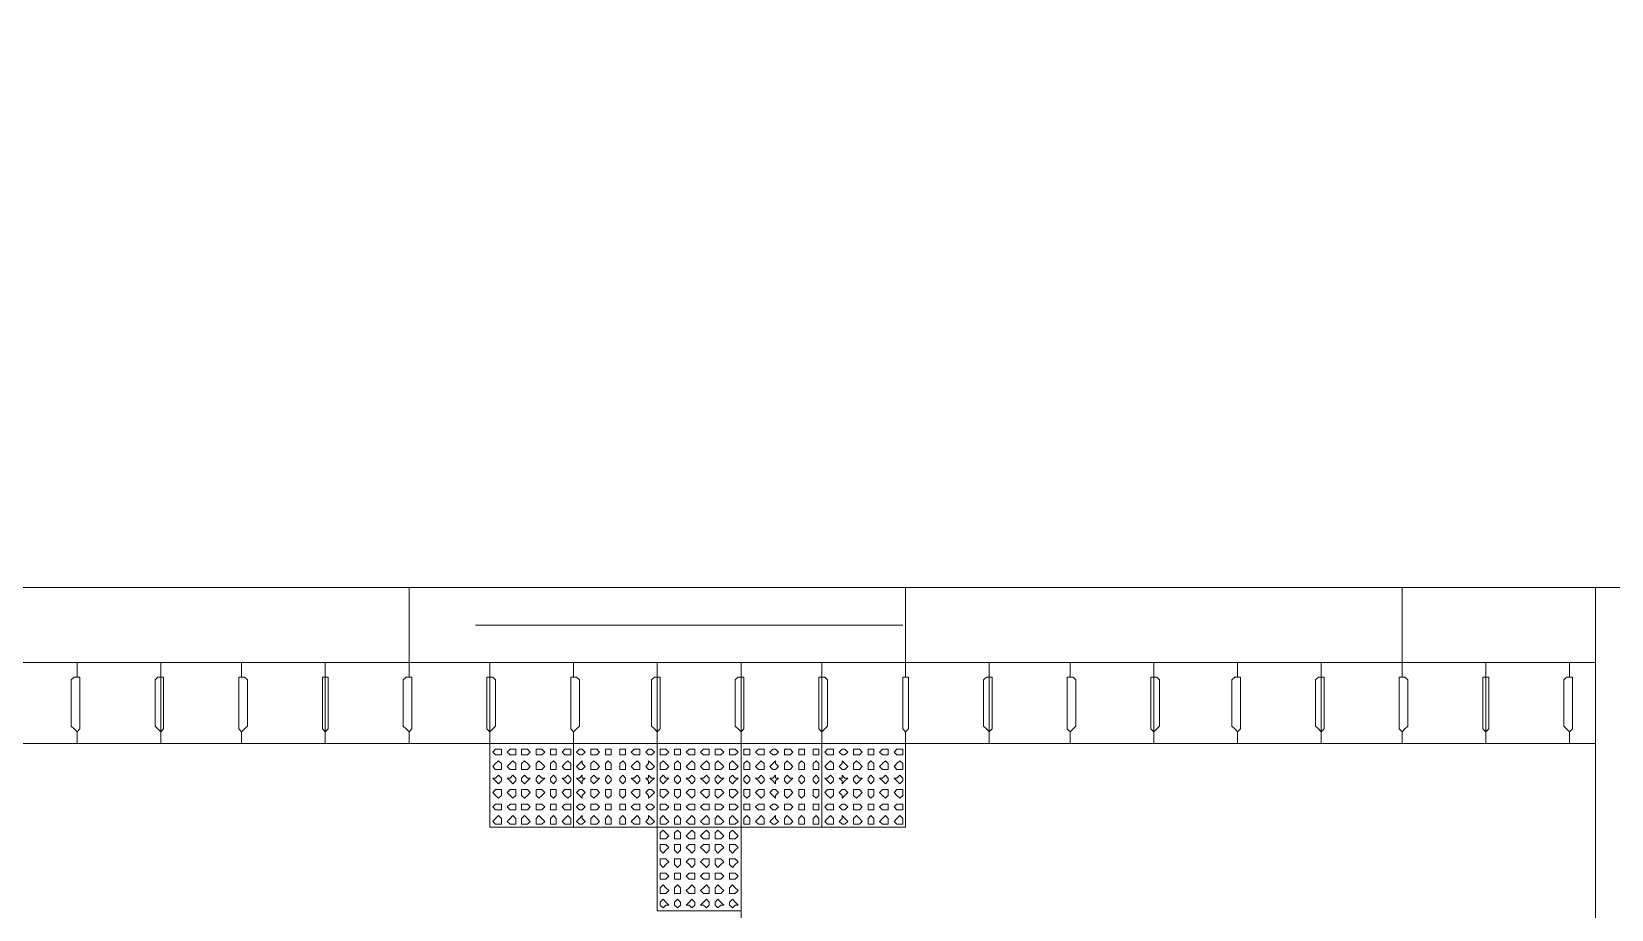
# Model space of a CAD drawing. Header units: millimetres. Extents: x -750 to 104995, y 68 to 66109.
# Drawn here: x 72300 to 78019, y 52563 to 55741 of the extents above; entities that cross this region are included whole.
import ezdxf

# ---------------------------------------------------------------- set-up
doc = ezdxf.new("R2010")
doc.units = ezdxf.units.MM
doc.layers.add('PDF_형상', color=7, linetype='Continuous')

msp = doc.modelspace()

# ---------------------------------------------------------------- linework, layer by layer
at = {"layer": 'PDF_형상', "lineweight": 5}
for points in [[(99467.2, 65160.8), (100271.8, 65160.8), (100271.8, 53728.6), (77961.2, 53728.6), (77961.2, 50133.8), (91796.9, 50133.8), (94367.6, 50133.8), (94367.6, 50029.3), (91776, 50029.3), (79257, 50029.3), (79257, 49789), (91744.7, 49789), (94607.9, 49789), (94607.9, 50374.1), (91828.3, 50374.1), (78201.5, 50374.1), (78201.5, 53456.9), (100543.5, 53456.9), (100543.5, 65359.3), (100543.5, 53456.9), (92288.1, 53456.9), (78201.5, 53456.9), (78201.5, 50374.1)], [(64836.1, 53456.9), (60175.4, 53456.9), (60175.4, 53728.6), (92329.8, 53728.6), (100282.3, 53728.6), (100282.3, 65160.8)], [(73666.3, 53456.9), (73666.3, 53404.6), (73655.8, 53404.6), (73645.4, 53394.2), (73645.4, 53227), (73655.8, 53216.5), (73666.3, 53206.1), (73666.3, 53164.3), (73666.3, 53206.1), (73676.7, 53216.5), (73676.7, 53227), (73676.7, 53394.2), (73676.7, 53404.6), (73666.3, 53404.6), (73666.3, 53456.9), (73666.3, 53728.6)], [(75463.7, 53456.9), (75463.7, 53404.6), (75453.2, 53404.6), (75453.2, 53394.2), (75453.2, 53227), (75453.2, 53216.5), (75463.7, 53206.1), (75463.7, 53164.3), (75463.7, 53206.1), (75474.1, 53216.5), (75474.1, 53227), (75474.1, 53394.2), (75474.1, 53404.6), (75463.7, 53404.6), (75463.7, 53456.9), (75463.7, 53728.6)], [(77261.1, 53456.9), (77261.1, 53404.6), (77250.6, 53404.6), (77250.6, 53394.2), (77250.6, 53227), (77250.6, 53216.5), (77261.1, 53206.1), (77261.1, 53164.3), (77261.1, 53206.1), (77271.5, 53216.5), (77282, 53227), (77282, 53394.2), (77271.5, 53404.6), (77261.1, 53404.6), (77261.1, 53456.9), (77261.1, 53728.6)], [(77961.2, 53728.6), (77961.2, 50133.8)], [(73906.6, 53592.7), (75453.2, 53592.7)], [(72767.6, 53456.9), (72767.6, 53404.6), (72757.1, 53404.6), (72746.7, 53394.2), (72746.7, 53227), (72757.1, 53216.5), (72767.6, 53206.1), (72767.6, 53164.3)], [(73363.2, 53456.9), (73363.2, 53404.6), (73352.8, 53404.6), (73352.8, 53394.2), (73352.8, 53227), (73352.8, 53216.5), (73363.2, 53206.1), (73363.2, 53164.3)], [(73958.9, 53456.9), (73958.9, 53404.6), (73948.4, 53404.6), (73948.4, 53394.2), (73948.4, 53227), (73948.4, 53216.5), (73958.9, 53206.1), (73958.9, 53164.3)], [(74261.9, 53164.3), (74261.9, 53206.1), (74272.4, 53216.5), (74282.8, 53227), (74282.8, 53394.2), (74272.4, 53404.6), (74261.9, 53404.6), (74261.9, 53456.9)], [(74261.9, 53456.9), (74261.9, 53404.6)], [(74565, 53456.9), (74565, 53404.6), (74554.5, 53404.6), (74544.1, 53394.2), (74544.1, 53227), (74554.5, 53216.5), (74565, 53206.1), (74565, 53164.3), (74565, 53206.1), (74575.4, 53216.5), (74575.4, 53227), (74575.4, 53394.2), (74575.4, 53404.6), (74565, 53404.6), (74565, 53456.9), (74565, 53164.3), (74868, 53164.3), (75160.6, 53164.3), (75160.6, 53456.9), (75160.6, 53404.6), (75171.1, 53404.6), (75181.5, 53394.2), (75181.5, 53227), (75171.1, 53216.5), (75160.6, 53206.1), (75160.6, 53164.3), (75160.6, 53206.1), (75150.2, 53216.5), (75150.2, 53227), (75150.2, 53394.2), (75150.2, 53404.6), (75160.6, 53404.6), (75160.6, 53456.9)], [(74868, 43404), (74868, 53456.9), (74868, 53404.6), (74878.5, 53404.6), (74878.5, 53394.2), (74878.5, 53227), (74878.5, 53216.5), (74868, 53206.1), (74868, 53164.3), (74868, 52861.2), (74868, 52558.2), (74565, 52558.2), (74565, 52861.2), (74868, 52861.2), (75160.6, 52861.2), (75160.6, 53164.3), (75463.7, 53164.3), (75463.7, 52861.2), (75160.6, 52861.2), (75160.6, 53164.3)], [(74565, 53164.3), (74565, 52861.2), (74868, 52861.2), (74868, 53164.3), (74868, 53206.1), (74857.6, 53216.5), (74847.1, 53227), (74847.1, 53394.2), (74857.6, 53404.6), (74868, 53404.6), (74868, 53456.9)], [(75766.7, 53456.9), (75766.7, 53404.6), (75756.3, 53404.6), (75745.8, 53394.2), (75745.8, 53227), (75756.3, 53216.5), (75766.7, 53206.1), (75766.7, 53164.3)], [(76362.4, 53456.9), (76362.4, 53404.6), (76351.9, 53404.6), (76351.9, 53394.2), (76351.9, 53227), (76351.9, 53216.5), (76362.4, 53206.1), (76362.4, 53164.3)], [(76968.5, 53456.9), (76968.5, 53404.6), (76958, 53404.6), (76947.6, 53394.2), (76947.6, 53227), (76958, 53216.5), (76968.5, 53206.1), (76968.5, 53164.3)], [(77564.1, 53456.9), (77564.1, 53404.6), (77553.7, 53404.6), (77553.7, 53394.2), (77553.7, 53227), (77553.7, 53216.5), (77564.1, 53206.1), (77564.1, 53164.3)], [(74261.9, 53404.6), (74251.5, 53404.6), (74251.5, 53394.2)], [(74251.5, 53394.2), (74251.5, 53227)], [(74251.5, 53227), (74251.5, 53216.5), (74261.9, 53206.1)], [(74261.9, 53206.1), (74261.9, 53164.3)], [(64773.4, 53164.3), (77961.2, 53164.3)], [(74868, 41669.4), (74868, 53164.3)]]:
    msp.add_lwpolyline(points, dxfattribs=at)
for points in [[(77961.2, 53456.9), (64836.1, 53456.9)], [(72464.5, 53404.6), (72454.1, 53404.6), (72443.6, 53394.2), (72443.6, 53227), (72454.1, 53216.5), (72464.5, 53206.1), (72464.5, 53164.3), (72464.5, 53206.1), (72475, 53216.5), (72475, 53227), (72475, 53394.2), (72475, 53404.6), (72464.5, 53404.6), (72464.5, 53456.9)], [(72767.6, 53456.9), (72767.6, 53404.6), (72778, 53404.6), (72778, 53394.2), (72778, 53227), (72778, 53216.5), (72767.6, 53206.1), (72767.6, 53164.3)], [(73060.2, 53404.6), (73049.7, 53404.6), (73049.7, 53394.2), (73049.7, 53227), (73049.7, 53216.5), (73060.2, 53206.1), (73060.2, 53164.3), (73060.2, 53206.1), (73070.6, 53216.5), (73081.1, 53227), (73081.1, 53394.2), (73070.6, 53404.6), (73060.2, 53404.6), (73060.2, 53456.9)], [(73363.2, 53456.9), (73363.2, 53404.6), (73373.7, 53404.6), (73373.7, 53394.2), (73373.7, 53227), (73373.7, 53216.5), (73363.2, 53206.1), (73363.2, 53164.3)], [(73958.9, 53456.9), (73958.9, 53404.6), (73969.3, 53404.6), (73979.8, 53394.2), (73979.8, 53227), (73969.3, 53216.5), (73958.9, 53206.1), (73958.9, 53164.3), (73958.9, 52861.2), (74261.9, 52861.2), (74261.9, 53164.3), (73958.9, 53164.3)], [(75766.7, 53456.9), (75766.7, 53404.6), (75777.2, 53404.6), (75777.2, 53394.2), (75777.2, 53227), (75777.2, 53216.5), (75766.7, 53206.1), (75766.7, 53164.3)], [(76059.3, 53404.6), (76048.9, 53404.6), (76048.9, 53394.2), (76048.9, 53227), (76048.9, 53216.5), (76059.3, 53206.1), (76059.3, 53164.3), (76059.3, 53206.1), (76069.8, 53216.5), (76080.2, 53227), (76080.2, 53394.2), (76069.8, 53404.6), (76059.3, 53404.6), (76059.3, 53456.9)], [(76362.4, 53456.9), (76362.4, 53404.6), (76372.8, 53404.6), (76383.3, 53394.2), (76383.3, 53227), (76372.8, 53216.5), (76362.4, 53206.1), (76362.4, 53164.3)], [(76665.4, 53404.6), (76655, 53404.6), (76644.5, 53394.2), (76644.5, 53227), (76655, 53216.5), (76665.4, 53206.1), (76665.4, 53164.3), (76665.4, 53206.1), (76675.9, 53216.5), (76675.9, 53227), (76675.9, 53394.2), (76675.9, 53404.6), (76665.4, 53404.6), (76665.4, 53456.9)], [(76968.5, 53456.9), (76968.5, 53404.6), (76978.9, 53404.6), (76978.9, 53394.2), (76978.9, 53227), (76978.9, 53216.5), (76968.5, 53206.1), (76968.5, 53164.3)], [(77564.1, 53456.9), (77564.1, 53404.6), (77574.6, 53404.6), (77574.6, 53394.2), (77574.6, 53227), (77574.6, 53216.5), (77564.1, 53206.1), (77564.1, 53164.3)], [(77867.2, 53404.6), (77856.7, 53404.6), (77846.3, 53394.2), (77846.3, 53227), (77856.7, 53216.5), (77867.2, 53206.1), (77867.2, 53164.3), (77867.2, 53206.1), (77877.6, 53216.5), (77877.6, 53227), (77877.6, 53394.2), (77877.6, 53404.6), (77867.2, 53404.6), (77867.2, 53456.9)], [(74000.7, 53132.9), (74000.7, 53143.4), (73990.2, 53143.4), (73979.8, 53143.4), (73969.3, 53132.9), (73979.8, 53122.5), (73990.2, 53122.5), (74000.7, 53122.5)], [(74052.9, 53132.9), (74052.9, 53143.4), (74042.5, 53143.4), (74032, 53143.4), (74021.6, 53132.9), (74032, 53122.5), (74042.5, 53122.5), (74052.9, 53122.5)], [(74105.2, 53132.9), (74094.7, 53143.4), (74084.3, 53143.4), (74073.8, 53143.4), (74073.8, 53132.9), (74073.8, 53122.5), (74084.3, 53122.5), (74094.7, 53122.5)], [(74157.4, 53132.9), (74147, 53143.4), (74136.5, 53143.4), (74126.1, 53143.4), (74126.1, 53132.9), (74126.1, 53122.5), (74136.5, 53122.5), (74147, 53122.5)], [(74199.2, 53132.9), (74199.2, 53143.4), (74188.8, 53143.4), (74178.3, 53143.4), (74178.3, 53132.9), (74178.3, 53122.5), (74188.8, 53122.5), (74199.2, 53122.5)], [(74251.5, 53132.9), (74251.5, 53143.4), (74241, 53143.4), (74230.6, 53143.4), (74220.1, 53132.9), (74230.6, 53122.5), (74241, 53122.5), (74251.5, 53122.5)], [(74261.9, 52861.2), (74565, 52861.2), (74565, 53164.3), (74261.9, 53164.3)], [(74303.7, 53132.9), (74293.3, 53143.4), (74282.8, 53143.4), (74272.4, 53132.9), (74282.8, 53122.5), (74293.3, 53122.5)], [(74356, 53132.9), (74345.5, 53143.4), (74335.1, 53143.4), (74324.6, 53143.4), (74324.6, 53132.9), (74324.6, 53122.5), (74335.1, 53122.5), (74345.5, 53122.5)], [(74397.8, 53132.9), (74397.8, 53143.4), (74387.3, 53143.4), (74376.9, 53143.4), (74376.9, 53132.9), (74376.9, 53122.5), (74387.3, 53122.5), (74397.8, 53122.5)], [(74450, 53132.9), (74450, 53143.4), (74439.6, 53143.4), (74429.1, 53143.4), (74429.1, 53132.9), (74429.1, 53122.5), (74439.6, 53122.5), (74450, 53122.5)], [(74502.3, 53132.9), (74502.3, 53143.4), (74491.8, 53143.4), (74481.4, 53143.4), (74470.9, 53132.9), (74481.4, 53122.5), (74491.8, 53122.5), (74502.3, 53122.5)], [(74554.5, 53132.9), (74544.1, 53143.4), (74533.6, 53143.4), (74523.2, 53132.9), (74533.6, 53122.5), (74544.1, 53122.5)], [(74606.8, 53132.9), (74596.3, 53143.4), (74585.9, 53143.4), (74575.4, 53143.4), (74575.4, 53132.9), (74575.4, 53122.5), (74585.9, 53122.5), (74596.3, 53122.5)], [(74648.6, 53132.9), (74648.6, 53143.4), (74638.1, 53143.4), (74627.7, 53143.4), (74627.7, 53132.9), (74627.7, 53122.5), (74638.1, 53122.5), (74648.6, 53122.5)], [(74700.8, 53132.9), (74700.8, 53143.4), (74690.4, 53143.4), (74679.9, 53143.4), (74669.5, 53132.9), (74679.9, 53122.5), (74690.4, 53122.5), (74700.8, 53122.5)], [(74753.1, 53132.9), (74753.1, 53143.4), (74742.6, 53143.4), (74732.2, 53143.4), (74721.7, 53132.9), (74732.2, 53122.5), (74742.6, 53122.5), (74753.1, 53122.5)], [(74805.3, 53132.9), (74794.9, 53143.4), (74784.4, 53143.4), (74774, 53143.4), (74774, 53132.9), (74774, 53122.5), (74784.4, 53122.5), (74794.9, 53122.5)], [(74857.6, 53132.9), (74847.1, 53143.4), (74836.7, 53143.4), (74826.2, 53143.4), (74826.2, 53132.9), (74826.2, 53122.5), (74836.7, 53122.5), (74847.1, 53122.5)], [(74899.4, 53132.9), (74899.4, 53143.4), (74888.9, 53143.4), (74878.5, 53143.4), (74878.5, 53132.9), (74878.5, 53122.5), (74888.9, 53122.5), (74899.4, 53122.5)], [(74951.6, 53132.9), (74951.6, 53143.4), (74941.2, 53143.4), (74930.7, 53143.4), (74920.3, 53132.9), (74930.7, 53122.5), (74941.2, 53122.5), (74951.6, 53122.5)], [(75003.9, 53132.9), (74993.4, 53143.4), (74983, 53143.4), (74972.5, 53132.9), (74983, 53122.5), (74993.4, 53122.5)], [(75056.1, 53132.9), (75045.7, 53143.4), (75035.2, 53143.4), (75024.8, 53143.4), (75024.8, 53132.9), (75024.8, 53122.5), (75035.2, 53122.5), (75045.7, 53122.5)], [(75097.9, 53132.9), (75097.9, 53143.4), (75087.5, 53143.4), (75077, 53143.4), (75077, 53132.9), (75077, 53122.5), (75087.5, 53122.5), (75097.9, 53122.5)], [(75150.2, 53132.9), (75150.2, 53143.4), (75139.7, 53143.4), (75129.3, 53143.4), (75129.3, 53132.9), (75129.3, 53122.5), (75139.7, 53122.5), (75150.2, 53122.5)], [(75202.4, 53132.9), (75202.4, 53143.4), (75192, 53143.4), (75181.5, 53143.4), (75171.1, 53132.9), (75181.5, 53122.5), (75192, 53122.5), (75202.4, 53122.5)], [(75254.7, 53132.9), (75244.2, 53143.4), (75233.8, 53143.4), (75223.3, 53132.9), (75233.8, 53122.5), (75244.2, 53122.5)], [(75306.9, 53132.9), (75296.5, 53143.4), (75286, 53143.4), (75275.6, 53143.4), (75275.6, 53132.9), (75275.6, 53122.5), (75286, 53122.5), (75296.5, 53122.5)], [(75348.7, 53132.9), (75348.7, 53143.4), (75338.3, 53143.4), (75327.8, 53143.4), (75327.8, 53132.9), (75327.8, 53122.5), (75338.3, 53122.5), (75348.7, 53122.5)], [(75401, 53132.9), (75401, 53143.4), (75390.5, 53143.4), (75380.1, 53143.4), (75369.6, 53132.9), (75380.1, 53122.5), (75390.5, 53122.5), (75401, 53122.5)], [(75453.2, 53132.9), (75453.2, 53143.4), (75442.8, 53143.4), (75432.3, 53143.4), (75421.9, 53132.9), (75432.3, 53122.5), (75442.8, 53122.5), (75453.2, 53122.5)], [(74000.7, 53080.7), (74000.7, 53091.1), (73990.2, 53101.6), (73979.8, 53091.1), (73969.3, 53080.7), (73979.8, 53070.2), (73990.2, 53070.2), (74000.7, 53070.2)], [(74052.9, 53080.7), (74052.9, 53091.1), (74042.5, 53101.6), (74032, 53091.1), (74021.6, 53080.7), (74032, 53070.2), (74042.5, 53070.2), (74052.9, 53070.2)], [(74105.2, 53080.7), (74094.7, 53091.1), (74084.3, 53101.6), (74073.8, 53091.1), (74073.8, 53080.7), (74073.8, 53070.2), (74084.3, 53070.2), (74094.7, 53070.2)], [(74157.4, 53080.7), (74147, 53091.1), (74136.5, 53101.6), (74126.1, 53091.1), (74126.1, 53080.7), (74126.1, 53070.2), (74136.5, 53070.2), (74147, 53070.2)], [(74199.2, 53080.7), (74199.2, 53091.1), (74188.8, 53101.6), (74178.3, 53091.1), (74178.3, 53080.7), (74178.3, 53070.2), (74188.8, 53070.2), (74199.2, 53070.2)], [(74251.5, 53080.7), (74251.5, 53091.1), (74241, 53101.6), (74230.6, 53091.1), (74220.1, 53080.7), (74230.6, 53070.2), (74241, 53070.2), (74251.5, 53070.2)], [(74303.7, 53080.7), (74293.3, 53091.1), (74293.3, 53101.6), (74282.8, 53091.1), (74272.4, 53080.7), (74282.8, 53070.2), (74293.3, 53070.2)], [(74356, 53080.7), (74345.5, 53091.1), (74335.1, 53101.6), (74324.6, 53091.1), (74324.6, 53080.7), (74324.6, 53070.2), (74335.1, 53070.2), (74345.5, 53070.2)], [(74397.8, 53080.7), (74397.8, 53091.1), (74387.3, 53101.6), (74376.9, 53091.1), (74376.9, 53080.7), (74376.9, 53070.2), (74387.3, 53070.2), (74397.8, 53070.2)], [(74450, 53080.7), (74450, 53091.1), (74439.6, 53101.6), (74429.1, 53091.1), (74429.1, 53080.7), (74429.1, 53070.2), (74439.6, 53070.2), (74450, 53070.2)], [(74502.3, 53080.7), (74502.3, 53091.1), (74491.8, 53101.6), (74481.4, 53091.1), (74470.9, 53080.7), (74481.4, 53070.2), (74491.8, 53070.2), (74502.3, 53070.2)], [(74554.5, 53080.7), (74544.1, 53091.1), (74533.6, 53101.6), (74533.6, 53091.1), (74523.2, 53080.7), (74533.6, 53070.2), (74544.1, 53070.2)], [(74606.8, 53080.7), (74596.3, 53091.1), (74585.9, 53101.6), (74575.4, 53091.1), (74575.4, 53080.7), (74575.4, 53070.2), (74585.9, 53070.2), (74596.3, 53070.2)], [(74648.6, 53080.7), (74648.6, 53091.1), (74638.1, 53101.6), (74627.7, 53091.1), (74627.7, 53080.7), (74627.7, 53070.2), (74638.1, 53070.2), (74648.6, 53070.2)], [(74700.8, 53080.7), (74700.8, 53091.1), (74690.4, 53101.6), (74679.9, 53091.1), (74669.5, 53080.7), (74679.9, 53070.2), (74690.4, 53070.2), (74700.8, 53070.2)], [(74753.1, 53080.7), (74753.1, 53091.1), (74742.6, 53101.6), (74732.2, 53091.1), (74721.7, 53080.7), (74732.2, 53070.2), (74742.6, 53070.2), (74753.1, 53070.2)], [(74805.3, 53080.7), (74794.9, 53091.1), (74784.4, 53101.6), (74774, 53091.1), (74774, 53080.7), (74774, 53070.2), (74784.4, 53070.2), (74794.9, 53070.2)], [(74857.6, 53080.7), (74847.1, 53091.1), (74836.7, 53101.6), (74826.2, 53091.1), (74826.2, 53080.7), (74826.2, 53070.2), (74836.7, 53070.2), (74847.1, 53070.2)], [(74899.4, 53080.7), (74899.4, 53091.1), (74888.9, 53101.6), (74878.5, 53091.1), (74878.5, 53080.7), (74878.5, 53070.2), (74888.9, 53070.2), (74899.4, 53070.2)], [(74951.6, 53080.7), (74951.6, 53091.1), (74941.2, 53101.6), (74930.7, 53091.1), (74920.3, 53080.7), (74930.7, 53070.2), (74941.2, 53070.2), (74951.6, 53070.2)], [(75003.9, 53080.7), (74993.4, 53091.1), (74993.4, 53101.6), (74983, 53091.1), (74972.5, 53080.7), (74983, 53070.2), (74993.4, 53070.2)], [(75056.1, 53080.7), (75045.7, 53091.1), (75035.2, 53101.6), (75024.8, 53091.1), (75024.8, 53080.7), (75024.8, 53070.2), (75035.2, 53070.2), (75045.7, 53070.2)], [(75097.9, 53080.7), (75097.9, 53091.1), (75087.5, 53101.6), (75077, 53091.1), (75077, 53080.7), (75077, 53070.2), (75087.5, 53070.2), (75097.9, 53070.2)], [(75150.2, 53080.7), (75150.2, 53091.1), (75139.7, 53101.6), (75129.3, 53091.1), (75129.3, 53080.7), (75129.3, 53070.2), (75139.7, 53070.2), (75150.2, 53070.2)], [(75202.4, 53080.7), (75202.4, 53091.1), (75192, 53101.6), (75181.5, 53091.1), (75171.1, 53080.7), (75181.5, 53070.2), (75192, 53070.2), (75202.4, 53070.2)], [(75254.7, 53080.7), (75244.2, 53091.1), (75233.8, 53101.6), (75233.8, 53091.1), (75223.3, 53080.7), (75233.8, 53070.2), (75244.2, 53070.2)], [(75306.9, 53080.7), (75296.5, 53091.1), (75286, 53101.6), (75275.6, 53091.1), (75275.6, 53080.7), (75275.6, 53070.2), (75286, 53070.2), (75296.5, 53070.2)], [(75348.7, 53080.7), (75348.7, 53091.1), (75338.3, 53101.6), (75327.8, 53091.1), (75327.8, 53080.7), (75327.8, 53070.2), (75338.3, 53070.2), (75348.7, 53070.2)], [(75401, 53080.7), (75401, 53091.1), (75390.5, 53101.6), (75380.1, 53091.1), (75369.6, 53080.7), (75380.1, 53070.2), (75390.5, 53070.2), (75401, 53070.2)], [(75453.2, 53080.7), (75453.2, 53091.1), (75442.8, 53101.6), (75432.3, 53091.1), (75421.9, 53080.7), (75432.3, 53070.2), (75442.8, 53070.2), (75453.2, 53070.2)], [(74000.7, 53038.9), (73990.2, 53049.3), (73979.8, 53038.9), (73969.3, 53038.9), (73979.8, 53028.4), (73990.2, 53018), (74000.7, 53028.4)], [(74052.9, 53038.9), (74042.5, 53049.3), (74032, 53038.9), (74021.6, 53038.9), (74032, 53028.4), (74042.5, 53018), (74052.9, 53028.4)], [(74105.2, 53038.9), (74094.7, 53038.9), (74084.3, 53049.3), (74073.8, 53038.9), (74073.8, 53028.4), (74084.3, 53018), (74094.7, 53028.4)], [(74157.4, 53038.9), (74147, 53038.9), (74136.5, 53049.3), (74126.1, 53038.9), (74126.1, 53028.4), (74136.5, 53018), (74147, 53028.4)], [(74199.2, 53038.9), (74188.8, 53049.3), (74178.3, 53038.9), (74178.3, 53028.4), (74188.8, 53018), (74199.2, 53028.4)], [(74251.5, 53038.9), (74241, 53049.3), (74230.6, 53038.9), (74220.1, 53038.9), (74230.6, 53028.4), (74241, 53018), (74251.5, 53028.4)], [(74303.7, 53038.9), (74293.3, 53038.9), (74293.3, 53049.3), (74282.8, 53038.9), (74272.4, 53038.9), (74282.8, 53028.4), (74293.3, 53018), (74293.3, 53028.4)], [(74356, 53038.9), (74345.5, 53038.9), (74335.1, 53049.3), (74324.6, 53038.9), (74324.6, 53028.4), (74335.1, 53018), (74345.5, 53028.4)], [(74397.8, 53038.9), (74387.3, 53049.3), (74376.9, 53038.9), (74376.9, 53028.4), (74387.3, 53018), (74397.8, 53028.4)], [(74450, 53038.9), (74439.6, 53049.3), (74429.1, 53038.9), (74429.1, 53028.4), (74439.6, 53018), (74450, 53028.4)], [(74502.3, 53038.9), (74491.8, 53049.3), (74481.4, 53038.9), (74470.9, 53038.9), (74481.4, 53028.4), (74491.8, 53018), (74502.3, 53028.4)], [(74554.5, 53038.9), (74544.1, 53038.9), (74533.6, 53049.3), (74533.6, 53038.9), (74523.2, 53038.9), (74533.6, 53028.4), (74533.6, 53018), (74544.1, 53028.4)], [(74606.8, 53038.9), (74596.3, 53038.9), (74585.9, 53049.3), (74575.4, 53038.9), (74575.4, 53028.4), (74585.9, 53018), (74596.3, 53028.4)], [(74648.6, 53038.9), (74638.1, 53049.3), (74627.7, 53038.9), (74627.7, 53028.4), (74638.1, 53018), (74648.6, 53028.4)], [(74700.8, 53038.9), (74690.4, 53049.3), (74679.9, 53038.9), (74669.5, 53038.9), (74679.9, 53028.4), (74690.4, 53018), (74700.8, 53028.4)], [(74753.1, 53038.9), (74742.6, 53049.3), (74732.2, 53038.9), (74721.7, 53038.9), (74732.2, 53028.4), (74742.6, 53018), (74753.1, 53028.4)], [(74805.3, 53038.9), (74794.9, 53038.9), (74784.4, 53049.3), (74774, 53038.9), (74774, 53028.4), (74784.4, 53018), (74794.9, 53028.4)], [(74857.6, 53038.9), (74847.1, 53038.9), (74836.7, 53049.3), (74826.2, 53038.9), (74826.2, 53028.4), (74836.7, 53018), (74847.1, 53028.4)], [(74899.4, 53038.9), (74888.9, 53049.3), (74878.5, 53038.9), (74878.5, 53028.4), (74888.9, 53018), (74899.4, 53028.4)], [(74951.6, 53038.9), (74941.2, 53049.3), (74930.7, 53038.9), (74920.3, 53038.9), (74930.7, 53028.4), (74941.2, 53018), (74951.6, 53028.4)], [(75003.9, 53038.9), (74993.4, 53038.9), (74993.4, 53049.3), (74983, 53038.9), (74972.5, 53038.9), (74983, 53028.4), (74993.4, 53018), (74993.4, 53028.4)], [(75056.1, 53038.9), (75045.7, 53038.9), (75035.2, 53049.3), (75024.8, 53038.9), (75024.8, 53028.4), (75035.2, 53018), (75045.7, 53028.4)], [(75097.9, 53038.9), (75087.5, 53049.3), (75077, 53038.9), (75077, 53028.4), (75087.5, 53018), (75097.9, 53028.4)], [(75150.2, 53038.9), (75139.7, 53049.3), (75129.3, 53038.9), (75129.3, 53028.4), (75139.7, 53018), (75150.2, 53028.4)], [(75202.4, 53038.9), (75192, 53049.3), (75181.5, 53038.9), (75171.1, 53038.9), (75181.5, 53028.4), (75192, 53018), (75202.4, 53028.4)], [(75254.7, 53038.9), (75244.2, 53038.9), (75233.8, 53049.3), (75233.8, 53038.9), (75223.3, 53038.9), (75233.8, 53028.4), (75233.8, 53018), (75244.2, 53028.4)], [(75306.9, 53038.9), (75296.5, 53038.9), (75286, 53049.3), (75275.6, 53038.9), (75275.6, 53028.4), (75286, 53018), (75296.5, 53028.4)], [(75348.7, 53038.9), (75338.3, 53049.3), (75327.8, 53038.9), (75327.8, 53028.4), (75338.3, 53018), (75348.7, 53028.4)], [(75401, 53038.9), (75390.5, 53049.3), (75380.1, 53038.9), (75369.6, 53038.9), (75380.1, 53028.4), (75390.5, 53018), (75401, 53028.4)], [(75453.2, 53038.9), (75442.8, 53049.3), (75432.3, 53038.9), (75421.9, 53038.9), (75432.3, 53028.4), (75442.8, 53018), (75453.2, 53028.4)], [(74000.7, 52986.6), (74000.7, 52997.1), (73990.2, 52997.1), (73979.8, 52997.1), (73969.3, 52986.6), (73979.8, 52976.2), (73990.2, 52965.7), (74000.7, 52976.2)], [(74052.9, 52986.6), (74052.9, 52997.1), (74042.5, 52997.1), (74032, 52997.1), (74021.6, 52986.6), (74032, 52976.2), (74042.5, 52965.7), (74052.9, 52976.2)], [(74105.2, 52986.6), (74094.7, 52997.1), (74084.3, 52997.1), (74073.8, 52997.1), (74073.8, 52986.6), (74073.8, 52976.2), (74084.3, 52965.7), (74094.7, 52976.2)], [(74157.4, 52986.6), (74147, 52997.1), (74136.5, 52997.1), (74126.1, 52997.1), (74126.1, 52986.6), (74126.1, 52976.2), (74136.5, 52965.7), (74147, 52976.2)], [(74199.2, 52986.6), (74199.2, 52997.1), (74188.8, 52997.1), (74178.3, 52997.1), (74178.3, 52986.6), (74178.3, 52976.2), (74188.8, 52965.7), (74199.2, 52976.2)], [(74251.5, 52986.6), (74251.5, 52997.1), (74241, 52997.1), (74230.6, 52997.1), (74220.1, 52986.6), (74230.6, 52976.2), (74241, 52965.7), (74251.5, 52976.2)], [(74303.7, 52986.6), (74293.3, 52997.1), (74282.8, 52997.1), (74272.4, 52986.6), (74282.8, 52976.2), (74293.3, 52965.7), (74293.3, 52976.2)], [(74356, 52986.6), (74345.5, 52997.1), (74335.1, 52997.1), (74324.6, 52997.1), (74324.6, 52986.6), (74324.6, 52976.2), (74335.1, 52965.7), (74345.5, 52976.2)], [(74397.8, 52986.6), (74397.8, 52997.1), (74387.3, 52997.1), (74376.9, 52997.1), (74376.9, 52986.6), (74376.9, 52976.2), (74387.3, 52965.7), (74397.8, 52976.2)], [(74450, 52986.6), (74450, 52997.1), (74439.6, 52997.1), (74429.1, 52997.1), (74429.1, 52986.6), (74429.1, 52976.2), (74439.6, 52965.7), (74450, 52976.2)], [(74502.3, 52986.6), (74502.3, 52997.1), (74491.8, 52997.1), (74481.4, 52997.1), (74470.9, 52986.6), (74481.4, 52976.2), (74491.8, 52965.7), (74502.3, 52976.2)], [(74554.5, 52986.6), (74544.1, 52997.1), (74533.6, 52997.1), (74523.2, 52986.6), (74533.6, 52976.2), (74533.6, 52965.7), (74544.1, 52976.2)], [(74606.8, 52986.6), (74596.3, 52997.1), (74585.9, 52997.1), (74575.4, 52997.1), (74575.4, 52986.6), (74575.4, 52976.2), (74585.9, 52965.7), (74596.3, 52976.2)], [(74648.6, 52986.6), (74648.6, 52997.1), (74638.1, 52997.1), (74627.7, 52997.1), (74627.7, 52986.6), (74627.7, 52976.2), (74638.1, 52965.7), (74648.6, 52976.2)], [(74700.8, 52986.6), (74700.8, 52997.1), (74690.4, 52997.1), (74679.9, 52997.1), (74669.5, 52986.6), (74679.9, 52976.2), (74690.4, 52965.7), (74700.8, 52976.2)], [(74753.1, 52986.6), (74753.1, 52997.1), (74742.6, 52997.1), (74732.2, 52997.1), (74721.7, 52986.6), (74732.2, 52976.2), (74742.6, 52965.7), (74753.1, 52976.2)], [(74805.3, 52986.6), (74794.9, 52997.1), (74784.4, 52997.1), (74774, 52997.1), (74774, 52986.6), (74774, 52976.2), (74784.4, 52965.7), (74794.9, 52976.2)], [(74857.6, 52986.6), (74847.1, 52997.1), (74836.7, 52997.1), (74826.2, 52997.1), (74826.2, 52986.6), (74826.2, 52976.2), (74836.7, 52965.7), (74847.1, 52976.2)], [(74899.4, 52986.6), (74899.4, 52997.1), (74888.9, 52997.1), (74878.5, 52997.1), (74878.5, 52986.6), (74878.5, 52976.2), (74888.9, 52965.7), (74899.4, 52976.2)], [(74951.6, 52986.6), (74951.6, 52997.1), (74941.2, 52997.1), (74930.7, 52997.1), (74920.3, 52986.6), (74930.7, 52976.2), (74941.2, 52965.7), (74951.6, 52976.2)], [(75003.9, 52986.6), (74993.4, 52997.1), (74983, 52997.1), (74972.5, 52986.6), (74983, 52976.2), (74993.4, 52965.7), (74993.4, 52976.2)], [(75056.1, 52986.6), (75045.7, 52997.1), (75035.2, 52997.1), (75024.8, 52997.1), (75024.8, 52986.6), (75024.8, 52976.2), (75035.2, 52965.7), (75045.7, 52976.2)], [(75097.9, 52986.6), (75097.9, 52997.1), (75087.5, 52997.1), (75077, 52997.1), (75077, 52986.6), (75077, 52976.2), (75087.5, 52965.7), (75097.9, 52976.2)], [(75150.2, 52986.6), (75150.2, 52997.1), (75139.7, 52997.1), (75129.3, 52997.1), (75129.3, 52986.6), (75129.3, 52976.2), (75139.7, 52965.7), (75150.2, 52976.2)], [(75202.4, 52986.6), (75202.4, 52997.1), (75192, 52997.1), (75181.5, 52997.1), (75171.1, 52986.6), (75181.5, 52976.2), (75192, 52965.7), (75202.4, 52976.2)], [(75254.7, 52986.6), (75244.2, 52997.1), (75233.8, 52997.1), (75223.3, 52986.6), (75233.8, 52976.2), (75233.8, 52965.7), (75244.2, 52976.2)], [(75306.9, 52986.6), (75296.5, 52997.1), (75286, 52997.1), (75275.6, 52997.1), (75275.6, 52986.6), (75275.6, 52976.2), (75286, 52965.7), (75296.5, 52976.2)], [(75348.7, 52986.6), (75348.7, 52997.1), (75338.3, 52997.1), (75327.8, 52997.1), (75327.8, 52986.6), (75327.8, 52976.2), (75338.3, 52965.7), (75348.7, 52976.2)], [(75401, 52986.6), (75401, 52997.1), (75390.5, 52997.1), (75380.1, 52997.1), (75369.6, 52986.6), (75380.1, 52976.2), (75390.5, 52965.7), (75401, 52976.2)], [(75453.2, 52986.6), (75453.2, 52997.1), (75442.8, 52997.1), (75432.3, 52997.1), (75421.9, 52986.6), (75432.3, 52976.2), (75442.8, 52965.7), (75453.2, 52976.2)], [(74000.7, 52934.4), (74000.7, 52944.8), (73990.2, 52944.8), (73979.8, 52944.8), (73969.3, 52934.4), (73979.8, 52923.9), (73990.2, 52923.9), (74000.7, 52923.9)], [(74000.7, 52882.1), (74000.7, 52892.6), (73990.2, 52903), (73979.8, 52892.6), (73969.3, 52882.1), (73979.8, 52871.7), (73990.2, 52871.7), (74000.7, 52871.7)], [(74052.9, 52934.4), (74052.9, 52944.8), (74042.5, 52944.8), (74032, 52944.8), (74021.6, 52934.4), (74032, 52923.9), (74042.5, 52923.9), (74052.9, 52923.9)], [(74052.9, 52882.1), (74052.9, 52892.6), (74042.5, 52903), (74032, 52892.6), (74021.6, 52882.1), (74032, 52871.7), (74042.5, 52871.7), (74052.9, 52871.7)], [(74105.2, 52934.4), (74094.7, 52944.8), (74084.3, 52944.8), (74073.8, 52944.8), (74073.8, 52934.4), (74073.8, 52923.9), (74084.3, 52923.9), (74094.7, 52923.9)], [(74105.2, 52882.1), (74094.7, 52892.6), (74084.3, 52903), (74073.8, 52892.6), (74073.8, 52882.1), (74073.8, 52871.7), (74084.3, 52871.7), (74094.7, 52871.7)], [(74157.4, 52934.4), (74147, 52944.8), (74136.5, 52944.8), (74126.1, 52944.8), (74126.1, 52934.4), (74126.1, 52923.9), (74136.5, 52923.9), (74147, 52923.9)], [(74157.4, 52882.1), (74147, 52892.6), (74136.5, 52903), (74126.1, 52892.6), (74126.1, 52882.1), (74126.1, 52871.7), (74136.5, 52871.7), (74147, 52871.7)], [(74199.2, 52934.4), (74199.2, 52944.8), (74188.8, 52944.8), (74178.3, 52944.8), (74178.3, 52934.4), (74178.3, 52923.9), (74188.8, 52923.9), (74199.2, 52923.9)], [(74199.2, 52882.1), (74199.2, 52892.6), (74188.8, 52903), (74178.3, 52892.6), (74178.3, 52882.1), (74178.3, 52871.7), (74188.8, 52871.7), (74199.2, 52871.7)], [(74251.5, 52934.4), (74251.5, 52944.8), (74241, 52944.8), (74230.6, 52944.8), (74220.1, 52934.4), (74230.6, 52923.9), (74241, 52923.9), (74251.5, 52923.9)], [(74251.5, 52882.1), (74251.5, 52892.6), (74241, 52903), (74230.6, 52892.6), (74220.1, 52882.1), (74230.6, 52871.7), (74241, 52871.7), (74251.5, 52871.7)], [(74303.7, 52934.4), (74293.3, 52944.8), (74282.8, 52944.8), (74272.4, 52934.4), (74282.8, 52923.9), (74293.3, 52923.9)], [(74303.7, 52882.1), (74293.3, 52892.6), (74293.3, 52903), (74282.8, 52892.6), (74272.4, 52882.1), (74282.8, 52871.7), (74293.3, 52871.7)], [(74356, 52934.4), (74345.5, 52944.8), (74335.1, 52944.8), (74324.6, 52944.8), (74324.6, 52934.4), (74324.6, 52923.9), (74335.1, 52923.9), (74345.5, 52923.9)], [(74356, 52882.1), (74345.5, 52892.6), (74335.1, 52903), (74324.6, 52892.6), (74324.6, 52882.1), (74324.6, 52871.7), (74335.1, 52871.7), (74345.5, 52871.7)], [(74397.8, 52934.4), (74397.8, 52944.8), (74387.3, 52944.8), (74376.9, 52944.8), (74376.9, 52934.4), (74376.9, 52923.9), (74387.3, 52923.9), (74397.8, 52923.9)], [(74397.8, 52882.1), (74397.8, 52892.6), (74387.3, 52903), (74376.9, 52892.6), (74376.9, 52882.1), (74376.9, 52871.7), (74387.3, 52871.7), (74397.8, 52871.7)], [(74450, 52934.4), (74450, 52944.8), (74439.6, 52944.8), (74429.1, 52944.8), (74429.1, 52934.4), (74429.1, 52923.9), (74439.6, 52923.9), (74450, 52923.9)], [(74450, 52882.1), (74450, 52892.6), (74439.6, 52903), (74429.1, 52892.6), (74429.1, 52882.1), (74429.1, 52871.7), (74439.6, 52871.7), (74450, 52871.7)], [(74502.3, 52934.4), (74502.3, 52944.8), (74491.8, 52944.8), (74481.4, 52944.8), (74470.9, 52934.4), (74481.4, 52923.9), (74491.8, 52923.9), (74502.3, 52923.9)], [(74502.3, 52882.1), (74502.3, 52892.6), (74491.8, 52903), (74481.4, 52892.6), (74470.9, 52882.1), (74481.4, 52871.7), (74491.8, 52871.7), (74502.3, 52871.7)], [(74554.5, 52934.4), (74544.1, 52944.8), (74533.6, 52944.8), (74523.2, 52934.4), (74533.6, 52923.9), (74544.1, 52923.9)], [(74554.5, 52882.1), (74544.1, 52892.6), (74533.6, 52903), (74533.6, 52892.6), (74523.2, 52882.1), (74533.6, 52871.7), (74544.1, 52871.7)], [(74606.8, 52934.4), (74596.3, 52944.8), (74585.9, 52944.8), (74575.4, 52944.8), (74575.4, 52934.4), (74575.4, 52923.9), (74585.9, 52923.9), (74596.3, 52923.9)], [(74606.8, 52882.1), (74596.3, 52892.6), (74585.9, 52903), (74575.4, 52892.6), (74575.4, 52882.1), (74575.4, 52871.7), (74585.9, 52871.7), (74596.3, 52871.7)], [(74648.6, 52934.4), (74648.6, 52944.8), (74638.1, 52944.8), (74627.7, 52944.8), (74627.7, 52934.4), (74627.7, 52923.9), (74638.1, 52923.9), (74648.6, 52923.9)], [(74648.6, 52882.1), (74648.6, 52892.6), (74638.1, 52903), (74627.7, 52892.6), (74627.7, 52882.1), (74627.7, 52871.7), (74638.1, 52871.7), (74648.6, 52871.7)], [(74700.8, 52934.4), (74700.8, 52944.8), (74690.4, 52944.8), (74679.9, 52944.8), (74669.5, 52934.4), (74679.9, 52923.9), (74690.4, 52923.9), (74700.8, 52923.9)], [(74700.8, 52882.1), (74700.8, 52892.6), (74690.4, 52903), (74679.9, 52892.6), (74669.5, 52882.1), (74679.9, 52871.7), (74690.4, 52871.7), (74700.8, 52871.7)], [(74753.1, 52934.4), (74753.1, 52944.8), (74742.6, 52944.8), (74732.2, 52944.8), (74721.7, 52934.4), (74732.2, 52923.9), (74742.6, 52923.9), (74753.1, 52923.9)], [(74753.1, 52882.1), (74753.1, 52892.6), (74742.6, 52903), (74732.2, 52892.6), (74721.7, 52882.1), (74732.2, 52871.7), (74742.6, 52871.7), (74753.1, 52871.7)], [(74805.3, 52934.4), (74794.9, 52944.8), (74784.4, 52944.8), (74774, 52944.8), (74774, 52934.4), (74774, 52923.9), (74784.4, 52923.9), (74794.9, 52923.9)], [(74805.3, 52882.1), (74794.9, 52892.6), (74784.4, 52903), (74774, 52892.6), (74774, 52882.1), (74774, 52871.7), (74784.4, 52871.7), (74794.9, 52871.7)], [(74857.6, 52934.4), (74847.1, 52944.8), (74836.7, 52944.8), (74826.2, 52944.8), (74826.2, 52934.4), (74826.2, 52923.9), (74836.7, 52923.9), (74847.1, 52923.9)], [(74857.6, 52882.1), (74847.1, 52892.6), (74836.7, 52903), (74826.2, 52892.6), (74826.2, 52882.1), (74826.2, 52871.7), (74836.7, 52871.7), (74847.1, 52871.7)], [(74899.4, 52934.4), (74899.4, 52944.8), (74888.9, 52944.8), (74878.5, 52944.8), (74878.5, 52934.4), (74878.5, 52923.9), (74888.9, 52923.9), (74899.4, 52923.9)], [(74899.4, 52882.1), (74899.4, 52892.6), (74888.9, 52903), (74878.5, 52892.6), (74878.5, 52882.1), (74878.5, 52871.7), (74888.9, 52871.7), (74899.4, 52871.7)], [(74951.6, 52934.4), (74951.6, 52944.8), (74941.2, 52944.8), (74930.7, 52944.8), (74920.3, 52934.4), (74930.7, 52923.9), (74941.2, 52923.9), (74951.6, 52923.9)], [(74951.6, 52882.1), (74951.6, 52892.6), (74941.2, 52903), (74930.7, 52892.6), (74920.3, 52882.1), (74930.7, 52871.7), (74941.2, 52871.7), (74951.6, 52871.7)], [(75003.9, 52934.4), (74993.4, 52944.8), (74983, 52944.8), (74972.5, 52934.4), (74983, 52923.9), (74993.4, 52923.9)], [(75003.9, 52882.1), (74993.4, 52892.6), (74993.4, 52903), (74983, 52892.6), (74972.5, 52882.1), (74983, 52871.7), (74993.4, 52871.7)], [(75056.1, 52934.4), (75045.7, 52944.8), (75035.2, 52944.8), (75024.8, 52944.8), (75024.8, 52934.4), (75024.8, 52923.9), (75035.2, 52923.9), (75045.7, 52923.9)], [(75056.1, 52882.1), (75045.7, 52892.6), (75035.2, 52903), (75024.8, 52892.6), (75024.8, 52882.1), (75024.8, 52871.7), (75035.2, 52871.7), (75045.7, 52871.7)], [(75097.9, 52934.4), (75097.9, 52944.8), (75087.5, 52944.8), (75077, 52944.8), (75077, 52934.4), (75077, 52923.9), (75087.5, 52923.9), (75097.9, 52923.9)], [(75097.9, 52882.1), (75097.9, 52892.6), (75087.5, 52903), (75077, 52892.6), (75077, 52882.1), (75077, 52871.7), (75087.5, 52871.7), (75097.9, 52871.7)], [(75150.2, 52934.4), (75150.2, 52944.8), (75139.7, 52944.8), (75129.3, 52944.8), (75129.3, 52934.4), (75129.3, 52923.9), (75139.7, 52923.9), (75150.2, 52923.9)], [(75150.2, 52882.1), (75150.2, 52892.6), (75139.7, 52903), (75129.3, 52892.6), (75129.3, 52882.1), (75129.3, 52871.7), (75139.7, 52871.7), (75150.2, 52871.7)], [(75202.4, 52934.4), (75202.4, 52944.8), (75192, 52944.8), (75181.5, 52944.8), (75171.1, 52934.4), (75181.5, 52923.9), (75192, 52923.9), (75202.4, 52923.9)], [(75202.4, 52882.1), (75202.4, 52892.6), (75192, 52903), (75181.5, 52892.6), (75171.1, 52882.1), (75181.5, 52871.7), (75192, 52871.7), (75202.4, 52871.7)], [(75254.7, 52934.4), (75244.2, 52944.8), (75233.8, 52944.8), (75223.3, 52934.4), (75233.8, 52923.9), (75244.2, 52923.9)], [(75254.7, 52882.1), (75244.2, 52892.6), (75233.8, 52903), (75233.8, 52892.6), (75223.3, 52882.1), (75233.8, 52871.7), (75244.2, 52871.7)], [(75306.9, 52934.4), (75296.5, 52944.8), (75286, 52944.8), (75275.6, 52944.8), (75275.6, 52934.4), (75275.6, 52923.9), (75286, 52923.9), (75296.5, 52923.9)], [(75306.9, 52882.1), (75296.5, 52892.6), (75286, 52903), (75275.6, 52892.6), (75275.6, 52882.1), (75275.6, 52871.7), (75286, 52871.7), (75296.5, 52871.7)], [(75348.7, 52934.4), (75348.7, 52944.8), (75338.3, 52944.8), (75327.8, 52944.8), (75327.8, 52934.4), (75327.8, 52923.9), (75338.3, 52923.9), (75348.7, 52923.9)], [(75348.7, 52882.1), (75348.7, 52892.6), (75338.3, 52903), (75327.8, 52892.6), (75327.8, 52882.1), (75327.8, 52871.7), (75338.3, 52871.7), (75348.7, 52871.7)], [(75401, 52934.4), (75401, 52944.8), (75390.5, 52944.8), (75380.1, 52944.8), (75369.6, 52934.4), (75380.1, 52923.9), (75390.5, 52923.9), (75401, 52923.9)], [(75401, 52882.1), (75401, 52892.6), (75390.5, 52903), (75380.1, 52892.6), (75369.6, 52882.1), (75380.1, 52871.7), (75390.5, 52871.7), (75401, 52871.7)], [(75453.2, 52934.4), (75453.2, 52944.8), (75442.8, 52944.8), (75432.3, 52944.8), (75421.9, 52934.4), (75432.3, 52923.9), (75442.8, 52923.9), (75453.2, 52923.9)], [(75453.2, 52882.1), (75453.2, 52892.6), (75442.8, 52903), (75432.3, 52892.6), (75421.9, 52882.1), (75432.3, 52871.7), (75442.8, 52871.7), (75453.2, 52871.7)], [(74606.8, 52829.9), (74596.3, 52840.3), (74585.9, 52850.8), (74575.4, 52840.3), (74575.4, 52829.9), (74575.4, 52819.4), (74585.9, 52819.4), (74596.3, 52819.4)], [(74648.6, 52829.9), (74648.6, 52840.3), (74638.1, 52850.8), (74627.7, 52840.3), (74627.7, 52829.9), (74627.7, 52819.4), (74638.1, 52819.4), (74648.6, 52819.4)], [(74700.8, 52829.9), (74700.8, 52840.3), (74690.4, 52850.8), (74679.9, 52840.3), (74669.5, 52829.9), (74679.9, 52819.4), (74690.4, 52819.4), (74700.8, 52819.4)], [(74753.1, 52829.9), (74753.1, 52840.3), (74742.6, 52850.8), (74732.2, 52840.3), (74721.7, 52829.9), (74732.2, 52819.4), (74742.6, 52819.4), (74753.1, 52819.4)], [(74805.3, 52829.9), (74794.9, 52840.3), (74784.4, 52850.8), (74774, 52840.3), (74774, 52829.9), (74774, 52819.4), (74784.4, 52819.4), (74794.9, 52819.4)], [(74857.6, 52829.9), (74847.1, 52840.3), (74836.7, 52850.8), (74826.2, 52840.3), (74826.2, 52829.9), (74826.2, 52819.4), (74836.7, 52819.4), (74847.1, 52819.4)], [(74606.8, 52788.1), (74596.3, 52798.5), (74585.9, 52798.5), (74575.4, 52798.5), (74575.4, 52788.1), (74575.4, 52777.6), (74585.9, 52767.2), (74596.3, 52777.6)], [(74648.6, 52788.1), (74648.6, 52798.5), (74638.1, 52798.5), (74627.7, 52798.5), (74627.7, 52788.1), (74627.7, 52777.6), (74638.1, 52767.2), (74648.6, 52777.6)], [(74700.8, 52788.1), (74700.8, 52798.5), (74690.4, 52798.5), (74679.9, 52798.5), (74669.5, 52788.1), (74679.9, 52777.6), (74690.4, 52767.2), (74700.8, 52777.6)], [(74753.1, 52788.1), (74753.1, 52798.5), (74742.6, 52798.5), (74732.2, 52798.5), (74721.7, 52788.1), (74732.2, 52777.6), (74742.6, 52767.2), (74753.1, 52777.6)], [(74805.3, 52788.1), (74794.9, 52798.5), (74784.4, 52798.5), (74774, 52798.5), (74774, 52788.1), (74774, 52777.6), (74784.4, 52767.2), (74794.9, 52777.6)], [(74857.6, 52788.1), (74847.1, 52798.5), (74836.7, 52798.5), (74826.2, 52798.5), (74826.2, 52788.1), (74826.2, 52777.6), (74836.7, 52767.2), (74847.1, 52777.6)], [(74606.8, 52735.8), (74596.3, 52746.3), (74585.9, 52746.3), (74575.4, 52746.3), (74575.4, 52735.8), (74575.4, 52725.4), (74585.9, 52714.9), (74596.3, 52725.4)], [(74648.6, 52735.8), (74648.6, 52746.3), (74638.1, 52746.3), (74627.7, 52746.3), (74627.7, 52735.8), (74627.7, 52725.4), (74638.1, 52714.9), (74648.6, 52725.4)], [(74700.8, 52735.8), (74700.8, 52746.3), (74690.4, 52746.3), (74679.9, 52746.3), (74669.5, 52735.8), (74679.9, 52725.4), (74690.4, 52714.9), (74700.8, 52725.4)], [(74753.1, 52735.8), (74753.1, 52746.3), (74742.6, 52746.3), (74732.2, 52746.3), (74721.7, 52735.8), (74732.2, 52725.4), (74742.6, 52714.9), (74753.1, 52725.4)], [(74805.3, 52735.8), (74794.9, 52746.3), (74784.4, 52746.3), (74774, 52746.3), (74774, 52735.8), (74774, 52725.4), (74784.4, 52714.9), (74794.9, 52725.4)], [(74857.6, 52735.8), (74847.1, 52746.3), (74836.7, 52746.3), (74826.2, 52746.3), (74826.2, 52735.8), (74826.2, 52725.4), (74836.7, 52714.9), (74847.1, 52725.4)], [(74606.8, 52683.6), (74596.3, 52694), (74585.9, 52694), (74575.4, 52694), (74575.4, 52683.6), (74575.4, 52673.1), (74585.9, 52673.1), (74596.3, 52673.1)], [(74648.6, 52683.6), (74648.6, 52694), (74638.1, 52694), (74627.7, 52694), (74627.7, 52683.6), (74627.7, 52673.1), (74638.1, 52673.1), (74648.6, 52673.1)], [(74700.8, 52683.6), (74700.8, 52694), (74690.4, 52694), (74679.9, 52694), (74669.5, 52683.6), (74679.9, 52673.1), (74690.4, 52673.1), (74700.8, 52673.1)], [(74753.1, 52683.6), (74753.1, 52694), (74742.6, 52694), (74732.2, 52694), (74721.7, 52683.6), (74732.2, 52673.1), (74742.6, 52673.1), (74753.1, 52673.1)], [(74805.3, 52683.6), (74794.9, 52694), (74784.4, 52694), (74774, 52694), (74774, 52683.6), (74774, 52673.1), (74784.4, 52673.1), (74794.9, 52673.1)], [(74857.6, 52683.6), (74847.1, 52694), (74836.7, 52694), (74826.2, 52694), (74826.2, 52683.6), (74826.2, 52673.1), (74836.7, 52673.1), (74847.1, 52673.1)], [(74606.8, 52631.3), (74596.3, 52641.8), (74585.9, 52652.2), (74575.4, 52641.8), (74575.4, 52631.3), (74575.4, 52620.9), (74585.9, 52620.9), (74596.3, 52620.9)], [(74648.6, 52631.3), (74648.6, 52641.8), (74638.1, 52652.2), (74627.7, 52641.8), (74627.7, 52631.3), (74627.7, 52620.9), (74638.1, 52620.9), (74648.6, 52620.9)], [(74700.8, 52631.3), (74700.8, 52641.8), (74690.4, 52652.2), (74679.9, 52641.8), (74669.5, 52631.3), (74679.9, 52620.9), (74690.4, 52620.9), (74700.8, 52620.9)], [(74753.1, 52631.3), (74753.1, 52641.8), (74742.6, 52652.2), (74732.2, 52641.8), (74721.7, 52631.3), (74732.2, 52620.9), (74742.6, 52620.9), (74753.1, 52620.9)], [(74805.3, 52631.3), (74794.9, 52641.8), (74784.4, 52652.2), (74774, 52641.8), (74774, 52631.3), (74774, 52620.9), (74784.4, 52620.9), (74794.9, 52620.9)], [(74857.6, 52631.3), (74847.1, 52641.8), (74836.7, 52652.2), (74826.2, 52641.8), (74826.2, 52631.3), (74826.2, 52620.9), (74836.7, 52620.9), (74847.1, 52620.9)], [(74606.8, 52579.1), (74596.3, 52589.5), (74585.9, 52600), (74575.4, 52589.5), (74575.4, 52579.1), (74585.9, 52568.6), (74596.3, 52579.1)], [(74648.6, 52579.1), (74648.6, 52589.5), (74638.1, 52600), (74627.7, 52589.5), (74627.7, 52579.1), (74638.1, 52568.6)], [(74700.8, 52579.1), (74700.8, 52589.5), (74690.4, 52600), (74679.9, 52589.5), (74669.5, 52579.1), (74679.9, 52579.1), (74690.4, 52568.6)], [(74753.1, 52579.1), (74753.1, 52589.5), (74742.6, 52600), (74732.2, 52589.5), (74721.7, 52579.1), (74732.2, 52579.1), (74742.6, 52568.6)], [(74805.3, 52579.1), (74794.9, 52589.5), (74784.4, 52600), (74774, 52589.5), (74774, 52579.1), (74784.4, 52568.6), (74794.9, 52579.1)], [(74857.6, 52579.1), (74847.1, 52589.5), (74836.7, 52600), (74826.2, 52589.5), (74826.2, 52579.1), (74836.7, 52568.6), (74847.1, 52579.1)]]:
    msp.add_lwpolyline(points, close=True, dxfattribs=at)

doc.saveas('drawing.dxf')
